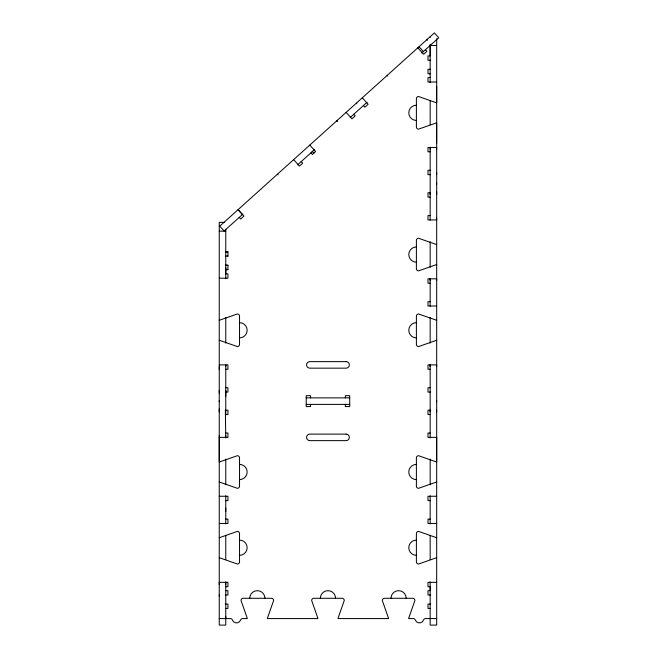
<?xml version="1.0" encoding="UTF-8"?>
<svg xmlns="http://www.w3.org/2000/svg" width="658" height="658" viewBox="0 0 658 658"><rect width="100%" height="100%" fill="white"/><g stroke="black" fill="none" stroke-linecap="round" stroke-linejoin="round"><path stroke-width="0.99" d="M219.246 435.678L219.246 461.908A2.171 2.171 0 0 0 219.862 461.817L237.365 455.698A2.171 2.171 0 0 1 239.537 457.869L239.537 486.139A2.171 2.171 0 0 1 237.365 488.31L219.862 482.182A2.171 2.171 0 0 0 219.246 482.092M219.246 596.115L219.246 594.873M219.246 584.6L219.246 582.338L227.939 582.338L227.939 586.689L225.768 586.689M219.246 366.596L219.246 625.1L225.768 625.1L225.768 581.853M219.246 411.892L219.246 409.062M219.246 401.725L219.246 400.549M219.246 393.204L219.246 390.375M219.246 369.426L219.246 222.346L224.542 222.346M225.768 584.6L225.768 582.338M225.768 511.554L225.768 508.157M225.768 414.729L225.768 364.894L225.768 366.596M225.768 396.609L225.768 390.375M219.246 278.186L227.939 278.186L227.939 273.835L225.768 273.835L225.768 267.674M430.159 411.892L430.159 410.197M430.159 366.596L430.159 364.894L430.159 437.924M430.159 280.522L430.159 278.827M430.159 194.455L430.159 192.753M430.159 149.152L430.159 147.458M430.159 124.864L430.159 100.542M430.159 77.414L427.988 77.66L427.988 82.011L436.682 82.011L436.682 38.74M430.159 73.918L427.988 73.671L427.988 69.32L430.702 69.32M436.682 45.484L430.159 45.484L430.159 55.914L427.988 55.914L427.988 60.265L430.702 60.265M436.682 194.455L436.682 191.626M436.682 184.281L436.682 183.105M436.682 149.152L436.682 147.458L427.988 147.458L427.988 151.801L430.159 151.801M436.682 411.892L436.682 410.197M436.682 401.725L436.682 400.549M436.682 366.596L436.682 364.894L427.988 364.894L427.988 369.245L430.159 369.245M436.682 280.522L436.682 278.827L427.988 278.827L427.988 283.17L430.159 283.17M436.682 174.485L436.682 172.939M436.682 143.107L436.682 86.362M242.843 214.154L224.123 231.007L219.756 226.163L434.395 32.9L438.754 37.745L421.786 53.027M297.581 164.862L314.401 149.72M350.295 117.404L367.057 102.303M430.571 36.684L430.159 37.366M430.159 170.282L427.988 170.282L427.988 174.633L430.571 174.633M430.571 192.753L427.988 192.753L427.988 197.104L430.159 197.104M430.159 215.585L427.988 215.585L427.988 219.936L436.682 219.936L436.682 218.234M219.246 231.155L225.768 231.155M225.768 251.701L227.939 251.701L227.939 256.349M225.768 251.998L227.939 251.998M225.357 256.052L227.939 256.052M225.357 265.108L227.939 265.108L227.939 269.755L225.768 269.755M225.357 265.404L227.939 265.404M225.768 269.459L227.939 269.459M430.159 301.66L427.988 301.66L427.988 306.003L436.682 306.003M219.246 364.894L227.939 364.894L227.939 369.245L225.768 369.245M225.768 387.726L227.939 387.726L227.939 392.078L225.357 392.078M430.159 387.726L427.988 387.726L427.988 392.078L430.571 392.078M306.217 397.876L349.711 397.876M306.217 404.399L349.711 404.399M430.571 410.197L427.988 410.197L427.988 414.548L430.159 414.548M225.768 414.548L227.939 414.548L227.939 410.197L225.357 410.197L225.768 437.924M225.768 433.03L227.939 433.03L227.939 437.373L219.246 437.373M430.159 433.03L427.988 433.03L427.988 437.373L436.682 437.373L436.682 461.908A2.171 2.171 0 0 1 436.065 461.817L418.562 455.698A2.171 2.171 0 0 0 416.391 457.869L416.391 486.139A2.171 2.171 0 0 0 418.562 488.31L436.065 482.182A2.171 2.171 0 0 1 436.682 482.092M219.246 496.264L227.939 496.264L227.939 500.615L225.768 500.615M436.682 496.264L427.988 496.264L427.988 500.615L430.159 500.615M225.768 519.096L227.939 519.096L227.939 523.447L219.649 523.447M430.159 519.096L427.988 519.096L427.988 523.447L436.682 523.447M436.682 582.338L427.988 582.338L427.988 586.689L430.159 586.689L430.159 590.67L427.988 590.67L427.988 595.021L430.702 595.021M225.768 590.67L227.939 590.67L227.939 595.021L225.225 595.021M225.225 604.077L227.939 604.077L227.939 608.428L225.768 608.428M430.702 604.077L427.988 604.077L427.988 608.428L430.159 608.428M219.246 618.578L230.349 618.578A2.171 2.171 0 0 1 232.406 620.025A4.351 4.351 0 0 0 240.606 620.025A2.171 2.171 0 0 1 242.654 618.578L247.235 618.578A2.171 2.171 0 0 0 247.145 617.952L241.025 600.458A2.171 2.171 0 0 1 243.197 598.278L271.466 598.278A2.171 2.171 0 0 1 273.638 600.458L267.518 617.952A2.171 2.171 0 0 0 267.428 618.578L317.872 618.578A2.171 2.171 0 0 0 317.781 617.952L311.653 600.458A2.171 2.171 0 0 1 313.833 598.278L342.094 598.278A2.171 2.171 0 0 1 344.274 600.458L338.146 617.952A2.171 2.171 0 0 0 338.056 618.578L388.5 618.578A2.171 2.171 0 0 0 388.409 617.952L382.29 600.458A2.171 2.171 0 0 1 384.461 598.278L412.731 598.278A2.171 2.171 0 0 1 414.902 600.458L408.783 617.952A2.171 2.171 0 0 0 408.692 618.578L413.273 618.578A2.171 2.171 0 0 1 415.321 620.025A4.351 4.351 0 0 0 423.522 620.025A2.171 2.171 0 0 1 425.578 618.578L436.682 618.578M426.853 39.694L427.396 40.294M425.43 49.753L426.886 51.365L423.653 54.277L417.83 47.812M419.039 46.726L423.407 51.571M387.134 75.448L387.677 76.057M362.287 97.82L368.11 104.285L364.877 107.196L363.422 105.576M356.348 103.174L356.891 103.775M353.724 114.311L355.18 115.923L351.948 118.835L346.133 112.37M336.731 120.833L337.274 121.442M336.657 120.899L337.209 121.508M309.795 145.089L315.618 151.546L312.386 154.457L310.93 152.845M312.106 151.233L313.841 153.149M301.232 161.572L302.688 163.192L299.456 166.096L293.624 159.647M277.462 174.197L278.005 174.806M242.432 214.516L238.073 209.672L243.912 216.112L240.68 219.024L239.232 217.403M430.159 45.484L430.159 82.554M225.768 273.317L225.768 273.835M225.768 435.678L225.768 437.373M225.768 616.316L225.768 618.578M436.682 82.011L436.682 102.738A2.18 2.18 0 0 1 436.065 102.648L418.562 96.52A2.171 2.171 0 0 0 416.391 98.692L416.391 126.961A2.171 2.171 0 0 0 418.562 129.132L436.065 123.013A2.171 2.171 0 0 1 436.682 122.923L436.682 625.1L430.159 625.1L430.159 581.853M430.159 44.234L430.159 45.764M430.159 147.186L430.159 220.208M430.159 241.7L430.159 267.304M430.159 278.556L430.159 306.274M430.159 317.526L430.159 343.131M430.159 459.136L430.159 484.749M430.159 495.721L430.159 523.99M430.159 535.382L430.159 559.662M345.36 397.876L345.36 395.697L349.711 395.697L349.711 406.57L345.36 406.57L345.36 404.399M310.568 397.876L310.568 395.697L306.217 395.697L306.217 406.57L310.568 406.57L310.568 404.399M225.768 229.214L225.768 278.729M225.768 317.436L225.768 343.098M225.768 459.136L225.768 484.749M225.768 495.721L225.768 523.99M225.768 535.382L225.768 559.662M219.246 320.175A2.171 2.171 0 0 0 219.862 320.084L237.365 313.965A2.171 2.171 0 0 1 239.537 316.136L239.537 344.405A2.171 2.171 0 0 1 237.365 346.577L219.862 340.449A2.18 2.18 0 0 0 219.246 340.359M436.682 340.359A2.171 2.171 0 0 0 436.065 340.449L418.562 346.577A2.171 2.171 0 0 1 416.391 344.405L416.391 316.136A2.171 2.171 0 0 1 418.562 313.965L436.065 320.084A2.18 2.18 0 0 0 436.682 320.175M436.682 264.656A2.171 2.171 0 0 0 436.065 264.746L418.562 270.866A2.171 2.171 0 0 1 416.391 268.694L416.391 240.425A2.171 2.171 0 0 1 418.562 238.254L436.065 244.381A2.18 2.18 0 0 0 436.682 244.472M239.537 322.659A7.608 7.608 0 0 1 247.145 330.267A7.608 7.608 0 0 1 239.537 337.883M436.682 537.619A2.171 2.171 0 0 1 436.065 537.528L418.562 531.401A2.171 2.171 0 0 0 416.391 533.58L416.391 561.842A2.171 2.171 0 0 0 418.562 564.021L436.065 557.894A2.171 2.171 0 0 1 436.682 557.803M219.246 557.803A2.171 2.171 0 0 1 219.862 557.894L237.365 564.021A2.171 2.171 0 0 0 239.537 561.842L239.537 533.58A2.171 2.171 0 0 0 237.365 531.401L219.862 537.528A2.171 2.171 0 0 1 219.246 537.619M249.719 598.278A7.608 7.608 0 0 1 257.336 590.67A7.608 7.608 0 0 1 264.944 598.278M320.356 598.278A7.608 7.608 0 0 1 327.964 590.67A7.608 7.608 0 0 1 335.572 598.278M390.984 598.278A7.608 7.608 0 0 1 398.6 590.67A7.608 7.608 0 0 1 406.208 598.278M416.391 337.883A7.608 7.608 0 0 1 408.783 330.267A7.608 7.608 0 0 1 416.391 322.659M416.391 262.172A7.608 7.608 0 0 1 408.783 254.564A7.608 7.608 0 0 1 416.391 246.947M416.391 120.439A7.608 7.608 0 0 1 408.783 112.831A7.608 7.608 0 0 1 416.391 105.214M239.537 464.392A7.608 7.608 0 0 1 247.145 472A7.608 7.608 0 0 1 239.537 479.616M239.537 540.103A7.608 7.608 0 0 1 247.145 547.711A7.608 7.608 0 0 1 239.537 555.319M416.391 555.319A7.608 7.608 0 0 1 408.783 547.711A7.608 7.608 0 0 1 416.391 540.103M416.391 479.616A7.608 7.608 0 0 1 408.783 472A7.608 7.608 0 0 1 416.391 464.392M346.083 361.637L309.844 361.637A3.265 3.265 0 0 0 306.579 364.894A3.265 3.265 0 0 0 309.844 368.159L346.083 368.159A3.265 3.265 0 0 0 349.349 364.894A3.265 3.265 0 0 0 346.083 361.637M346.083 434.115L309.844 434.115A3.265 3.265 0 0 0 306.579 437.373A3.265 3.265 0 0 0 309.844 440.638L346.083 440.638A3.265 3.265 0 0 0 349.349 437.373A3.265 3.265 0 0 0 346.083 434.115"/></g></svg>
